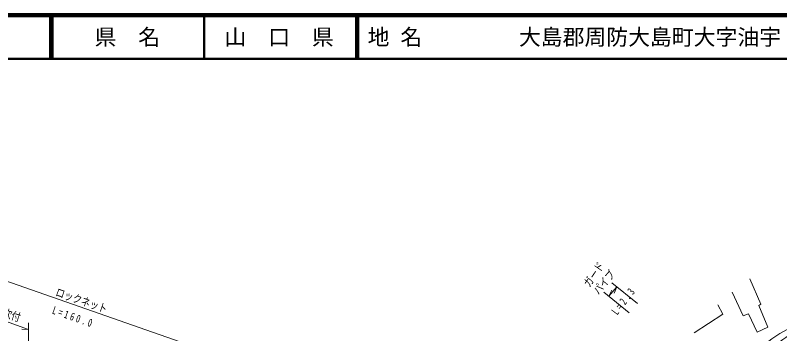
# Model space of a CAD drawing. Units: millimetres, scale not verified. Extents: x 40000 to 680000, y 20000 to 380000.
# Drawn here: x 289740 to 464714, y 306984 to 380000 of the extents above; entities that cross this region are included whole.
import ezdxf
from ezdxf.enums import TextEntityAlignment as Align

# ---------------------------------------------------------------- set-up
doc = ezdxf.new("R2010")
doc.units = ezdxf.units.MM
doc.header["$LTSCALE"] = 1000
doc.linetypes.add('CHAIN', pattern=[18.5, 12, -1.5, 3.5, -1.5])
for name, color, linetype, lineweight in [('M-BGD', 7, 'Continuous', 13), ('M-BMK', 2, 'CHAIN', 13), ('M-STR-HTXT', 7, 'Continuous', 13), ('M-TTL', 2, 'Continuous', 140), ('M-TTL-LINE', 7, 'Continuous', 50)]:
    doc.layers.add(name, color=color, linetype=linetype, lineweight=lineweight)
doc.layers.add('M-TTL-TXT', color=7, linetype='Continuous')
doc.styles.add('ＭＳ ゴシック', font='')
doc.styles.get('ＭＳ ゴシック').set_extended_font_data('MS Gothic')

# ---------------------------------------------------------------- blocks, each defined once
blk = doc.blocks.new('BUHIN1')
at = {"color": 7, "linetype": 'Continuous', "lineweight": 13}
blk.add_line((0, 0), (1507, -406), dxfattribs=at)

msp = doc.modelspace()

# ---------------------------------------------------------------- linework, layer by layer
at = {"layer": 'M-BGD'}
for points in [[(488615, 321833), (487952, 319491), (468862, 309189), (466284, 307863), (464721, 307035), (462894, 305798), (461068, 304340), (458705, 301990), (456441, 299300), (441803, 282258), (440359, 280740), (438768, 279179), (436808, 277460), (435379, 276311), (434053, 275309), (431799, 273777)], [(457911, 319544), (460428, 313790), (459961, 313430), (462033, 308459), (459551, 307308), (457537, 311552), (456350, 311084), (453833, 316479)], [(445129, 307164), (451711, 311444), (450524, 313638)]]:
    msp.add_lwpolyline(points, dxfattribs=at)
at = {"layer": 'M-BMK'}
msp.add_arc((488314, 272853), 40000, 118.22107, 140.40683, dxfattribs=at)
at = {"layer": 'M-STR-HTXT'}
for p, q in [((251684, 331631), (372353, 289500)), ((432183, 313930), (426300, 318685)), ((425606, 315577), (427467, 317742)), ((430262, 311813), (424467, 316497)), ((276783, 313645), (292787, 307962)), ((292787, 309462), (292787, 302792))]:
    msp.add_line(p, q, dxfattribs=at)
at = {"layer": 'M-TTL'}
msp.add_line((680000, 380000), (40000, 380000), dxfattribs=at)
at = {"layer": 'M-TTL-LINE'}
for p, q in [((297750, 380000), (297750, 370000)), ((298250, 380000), (298250, 370000)), ((333000, 380000), (333000, 370000)), ((367750, 380000), (367750, 370000)), ((368250, 380000), (368250, 370000)), ((40000, 370000), (680000, 370000))]:
    msp.add_line(p, q, dxfattribs=at)

# ---------------------------------------------------------------- block references
at = {"layer": 'M-STR-HTXT'}
for p, rotation in [((425606, 315577), 80.41747), ((427467, 317742), 260.41747), ((292787, 307962), 191.56293)]:
    msp.add_blockref('BUHIN1', p, dxfattribs=dict(at, rotation=rotation))

# ---------------------------------------------------------------- texts
at = {"layer": 'M-STR-HTXT', "style": 'ＭＳ ゴシック', "width": 0.8}
for s, rotation, p in [('ガード', 55.4, (421644, 317211)), ('パイプ', 49.9, (423669, 315462)), ('ロックネット', 340.8, (298609, 315231)), ('モルタル吹付', 342.3, (278687, 312969))]:
    msp.add_text(s, height=1833, rotation=rotation, dxfattribs=at).set_placement(p, align=Align.BOTTOM_LEFT)
at = {"layer": 'M-STR-HTXT', "char_height": 1833, "attachment_point": 7, "style": 'ＭＳ ゴシック'}
for s, insert, rotation in [('\\T1.61;\\W0.7;L=2.3', (427519, 311117), 52.1), ('\\T1.56;\\W0.7;L=160.0', (298020, 311605), 340.7)]:
    msp.add_mtext(s, dxfattribs=dict(at, insert=insert, rotation=rotation))
at = {"layer": 'M-TTL-TXT', "style": 'ＭＳ ゴシック'}
for s, p in [('県\u3000名', (315375, 375000)), ('山\u3000口\u3000県', (350125, 375000))]:
    msp.add_text(s, height=3666, dxfattribs=at).set_placement(p, align=Align.MIDDLE_CENTER)
for s, p in [('地 名', (370380, 375000)), ('大島郡周防大島町大字油宇', (405024, 375000))]:
    msp.add_text(s, height=3666, dxfattribs=at).set_placement(p, align=Align.MIDDLE_LEFT)

doc.saveas('drawing.dxf')
